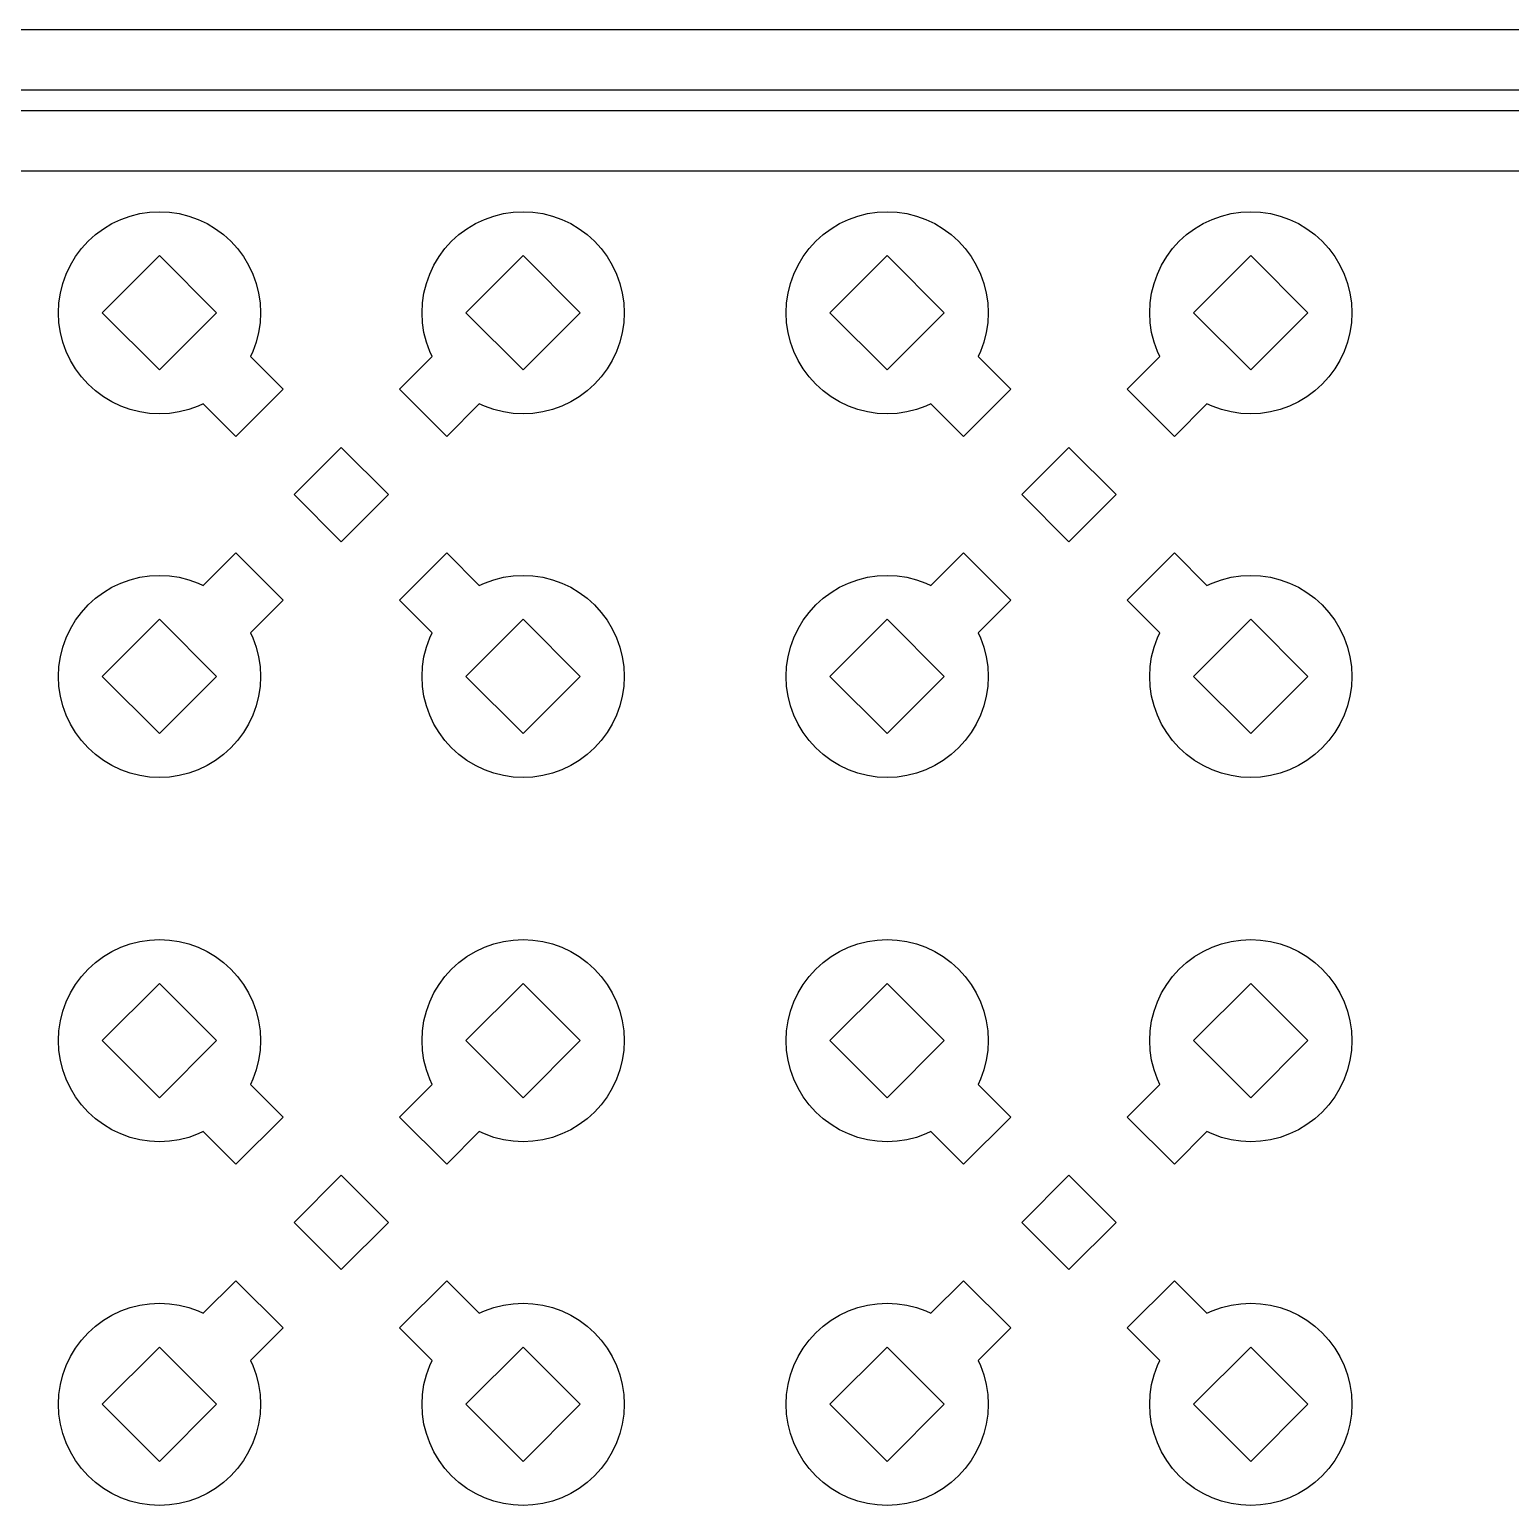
# Model space of a CAD drawing. Extents: x -16 to 132, y -40 to 113.
# Drawn here: x 19.73 to 57.18, y 38.86 to 76.18 of the extents above; entities that cross this region are included whole.
import ezdxf

# ---------------------------------------------------------------- set-up
doc = ezdxf.new("R2010")
doc.units = 0

msp = doc.modelspace()

# ---------------------------------------------------------------- linework, layer by layer
for p, q in [((-2.55649, 76.1837), (112.997, 76.1837)), ((111.463, 74.6498), (-1.0226, 74.6498)), ((-0.51129, 74.1385), (110.952, 74.1385)), ((109.418, 72.6046), (1.0226, 72.6046)), ((22.5126, 71.53), (22.7608, 71.5668)), ((22.7608, 71.5668), (23.0114, 71.5791)), ((23.0114, 71.5791), (23.262, 71.5668)), ((23.262, 71.5668), (23.5101, 71.53)), ((31.7103, 71.53), (31.9584, 71.5668)), ((31.9584, 71.5668), (32.209, 71.5791)), ((32.209, 71.5791), (32.4596, 71.5668)), ((32.4596, 71.5668), (32.7078, 71.53)), ((40.9194, 71.53), (41.1676, 71.5668)), ((41.1676, 71.5668), (41.4182, 71.5791)), ((41.4182, 71.5791), (41.6688, 71.5668)), ((41.6688, 71.5668), (41.9169, 71.53)), ((50.1171, 71.53), (50.3652, 71.5668)), ((50.3652, 71.5668), (50.6158, 71.5791)), ((50.6158, 71.5791), (50.8664, 71.5668)), ((50.8664, 71.5668), (51.1146, 71.53)), ((21.5911, 71.1483), (21.8062, 71.2773)), ((21.8062, 71.2773), (22.033, 71.3845)), ((22.033, 71.3845), (22.2693, 71.469)), ((22.2693, 71.469), (22.5126, 71.53)), ((23.5101, 71.53), (23.7535, 71.469)), ((23.7535, 71.469), (23.9897, 71.3845)), ((23.9897, 71.3845), (24.2165, 71.2773)), ((24.2165, 71.2773), (24.4317, 71.1483)), ((30.7887, 71.1483), (31.0039, 71.2773)), ((31.0039, 71.2773), (31.2307, 71.3845)), ((31.2307, 71.3845), (31.4669, 71.469)), ((31.4669, 71.469), (31.7103, 71.53)), ((32.7078, 71.53), (32.9511, 71.469)), ((32.9511, 71.469), (33.1873, 71.3845)), ((33.1873, 71.3845), (33.4142, 71.2773)), ((33.4142, 71.2773), (33.6293, 71.1483)), ((39.9979, 71.1483), (40.213, 71.2773)), ((40.213, 71.2773), (40.4398, 71.3845)), ((40.4398, 71.3845), (40.6761, 71.469)), ((40.6761, 71.469), (40.9194, 71.53)), ((41.9169, 71.53), (42.1603, 71.469)), ((42.1603, 71.469), (42.3965, 71.3845)), ((42.3965, 71.3845), (42.6233, 71.2773)), ((42.6233, 71.2773), (42.8385, 71.1483)), ((49.1955, 71.1483), (49.4107, 71.2773)), ((49.4107, 71.2773), (49.6375, 71.3845)), ((49.6375, 71.3845), (49.8737, 71.469)), ((49.8737, 71.469), (50.1171, 71.53)), ((51.1146, 71.53), (51.3579, 71.469)), ((51.3579, 71.469), (51.5941, 71.3845)), ((51.5941, 71.3845), (51.821, 71.2773)), ((51.821, 71.2773), (52.0361, 71.1483)), ((21.0352, 70.6445), (21.2036, 70.8303)), ((21.2036, 70.8303), (21.3895, 70.9988)), ((21.3895, 70.9988), (21.5911, 71.1483)), ((24.4317, 71.1483), (24.6332, 70.9988)), ((24.6332, 70.9988), (24.8191, 70.8303)), ((24.8191, 70.8303), (24.9876, 70.6444)), ((30.2328, 70.6444), (30.4013, 70.8303)), ((30.4013, 70.8303), (30.5872, 70.9988)), ((30.5872, 70.9988), (30.7887, 71.1483)), ((33.6293, 71.1483), (33.8308, 70.9988)), ((33.8308, 70.9988), (34.0167, 70.8303)), ((34.0167, 70.8303), (34.1852, 70.6445)), ((39.442, 70.6445), (39.6105, 70.8303)), ((39.6105, 70.8303), (39.7963, 70.9988)), ((39.7963, 70.9988), (39.9979, 71.1483)), ((42.8385, 71.1483), (43.04, 70.9988)), ((43.04, 70.9988), (43.2259, 70.8303)), ((43.2259, 70.8303), (43.3944, 70.6444)), ((48.6396, 70.6444), (48.8081, 70.8303)), ((48.8081, 70.8303), (48.994, 70.9988)), ((48.994, 70.9988), (49.1955, 71.1483)), ((52.0361, 71.1483), (52.2376, 70.9988)), ((52.2376, 70.9988), (52.4235, 70.8303)), ((52.4235, 70.8303), (52.592, 70.6445)), ((20.7567, 70.2278), (20.8857, 70.4429)), ((20.8857, 70.4429), (21.0352, 70.6445)), ((23.0114, 70.4688), (21.5652, 69.0226)), ((24.4575, 69.0226), (23.0114, 70.4688)), ((24.9876, 70.6444), (25.137, 70.4429)), ((25.137, 70.4429), (25.266, 70.2277)), ((29.9544, 70.2277), (30.0834, 70.4429)), ((30.0834, 70.4429), (30.2328, 70.6444)), ((32.209, 70.4688), (30.7628, 69.0226)), ((33.6552, 69.0226), (32.209, 70.4688)), ((34.1852, 70.6445), (34.3347, 70.4429)), ((34.3347, 70.4429), (34.4637, 70.2278)), ((39.1635, 70.2278), (39.2925, 70.4429)), ((39.2925, 70.4429), (39.442, 70.6445)), ((41.4182, 70.4688), (39.972, 69.0226)), ((42.8643, 69.0226), (41.4182, 70.4688)), ((43.3944, 70.6444), (43.5438, 70.4429)), ((43.5438, 70.4429), (43.6728, 70.2277)), ((48.3612, 70.2277), (48.4902, 70.4429)), ((48.4902, 70.4429), (48.6396, 70.6444)), ((50.6158, 70.4688), (49.1696, 69.0226)), ((52.062, 69.0226), (50.6158, 70.4688)), ((52.592, 70.6445), (52.7415, 70.4429)), ((52.7415, 70.4429), (52.8705, 70.2278)), ((20.6495, 70.001), (20.7567, 70.2278)), ((25.266, 70.2277), (25.3733, 70.0009)), ((29.8471, 70.0009), (29.9544, 70.2277)), ((34.4637, 70.2278), (34.5709, 70.001)), ((39.0563, 70.001), (39.1635, 70.2278)), ((43.6728, 70.2277), (43.7801, 70.0009)), ((48.2539, 70.0009), (48.3612, 70.2277)), ((52.8705, 70.2278), (52.9777, 70.001)), ((20.504, 69.5214), (20.565, 69.7647)), ((20.565, 69.7647), (20.6495, 70.001)), ((25.3733, 70.0009), (25.4578, 69.7647)), ((25.4578, 69.7647), (25.5187, 69.5214)), ((29.7017, 69.5214), (29.7626, 69.7647)), ((29.7626, 69.7647), (29.8471, 70.0009)), ((34.5709, 70.001), (34.6554, 69.7647)), ((34.6554, 69.7647), (34.7164, 69.5214)), ((38.9108, 69.5214), (38.9718, 69.7647)), ((38.9718, 69.7647), (39.0563, 70.001)), ((43.7801, 70.0009), (43.8646, 69.7647)), ((43.8646, 69.7647), (43.9255, 69.5214)), ((48.1085, 69.5214), (48.1694, 69.7647)), ((48.1694, 69.7647), (48.2539, 70.0009)), ((52.9777, 70.001), (53.0622, 69.7647)), ((53.0622, 69.7647), (53.1232, 69.5214)), ((20.4672, 69.2732), (20.504, 69.5214)), ((25.5187, 69.5214), (25.5556, 69.2732)), ((29.6648, 69.2732), (29.7017, 69.5214)), ((34.7164, 69.5214), (34.7532, 69.2732)), ((38.874, 69.2732), (38.9108, 69.5214)), ((43.9255, 69.5214), (43.9624, 69.2732)), ((48.0716, 69.2732), (48.1085, 69.5214)), ((53.1232, 69.5214), (53.16, 69.2732)), ((20.4549, 69.0226), (20.4672, 69.2732)), ((20.4672, 68.772), (20.4549, 69.0226)), ((21.5652, 69.0226), (23.0114, 67.5764)), ((23.0114, 67.5764), (24.4575, 69.0226)), ((25.5556, 69.2732), (25.5679, 69.0226)), ((25.5679, 69.0226), (25.5556, 68.772)), ((29.6525, 69.0226), (29.6648, 69.2732)), ((29.6648, 68.772), (29.6525, 69.0226)), ((30.7628, 69.0226), (32.209, 67.5764)), ((32.209, 67.5764), (33.6552, 69.0226)), ((34.7532, 69.2732), (34.7655, 69.0226)), ((34.7655, 69.0226), (34.7532, 68.772)), ((38.8617, 69.0226), (38.874, 69.2732)), ((38.874, 68.772), (38.8617, 69.0226)), ((39.972, 69.0226), (41.4182, 67.5764)), ((41.4182, 67.5764), (42.8643, 69.0226)), ((43.9624, 69.2732), (43.9747, 69.0226)), ((43.9747, 69.0226), (43.9624, 68.772)), ((48.0593, 69.0226), (48.0716, 69.2732)), ((48.0716, 68.772), (48.0593, 69.0226)), ((49.1696, 69.0226), (50.6158, 67.5764)), ((50.6158, 67.5764), (52.062, 69.0226)), ((53.16, 69.2732), (53.1723, 69.0226)), ((53.1723, 69.0226), (53.16, 68.772)), ((20.504, 68.5239), (20.4672, 68.772)), ((25.5556, 68.772), (25.5187, 68.5238)), ((29.7016, 68.5238), (29.6648, 68.772)), ((34.7532, 68.772), (34.7164, 68.5239)), ((38.9108, 68.5239), (38.874, 68.772)), ((43.9624, 68.772), (43.9255, 68.5238)), ((48.1084, 68.5238), (48.0716, 68.772)), ((53.16, 68.772), (53.1232, 68.5239)), ((20.565, 68.2805), (20.504, 68.5239)), ((20.6495, 68.0443), (20.565, 68.2805)), ((25.4578, 68.2805), (25.3733, 68.0443)), ((25.5187, 68.5238), (25.4578, 68.2805)), ((29.7626, 68.2805), (29.7016, 68.5238)), ((29.8471, 68.0443), (29.7626, 68.2805)), ((34.6554, 68.2805), (34.5709, 68.0443)), ((34.7164, 68.5239), (34.6554, 68.2805)), ((38.9718, 68.2805), (38.9108, 68.5239)), ((39.0563, 68.0443), (38.9718, 68.2805)), ((43.8646, 68.2805), (43.7801, 68.0443)), ((43.9255, 68.5238), (43.8646, 68.2805)), ((48.1694, 68.2805), (48.1084, 68.5238)), ((48.2539, 68.0443), (48.1694, 68.2805)), ((53.0622, 68.2805), (52.9777, 68.0443)), ((53.1232, 68.5239), (53.0622, 68.2805)), ((20.7567, 67.8175), (20.6495, 68.0443)), ((20.8857, 67.6023), (20.7567, 67.8175)), ((25.3733, 68.0443), (25.3121, 67.915)), ((25.3121, 67.915), (26.1373, 67.0898)), ((29.0831, 67.0898), (29.9083, 67.915)), ((29.9083, 67.915), (29.8471, 68.0443)), ((34.4637, 67.8175), (34.3347, 67.6023)), ((34.5709, 68.0443), (34.4637, 67.8175)), ((39.1635, 67.8175), (39.0563, 68.0443)), ((39.2925, 67.6023), (39.1635, 67.8175)), ((43.7801, 68.0443), (43.7189, 67.915)), ((43.7189, 67.915), (44.5441, 67.0898)), ((47.4899, 67.0898), (48.3151, 67.915)), ((48.3151, 67.915), (48.2539, 68.0443)), ((52.8705, 67.8175), (52.7415, 67.6023)), ((52.9777, 68.0443), (52.8705, 67.8175)), ((21.0352, 67.4008), (20.8857, 67.6023)), ((34.3347, 67.6023), (34.1852, 67.4008)), ((39.442, 67.4008), (39.2925, 67.6023)), ((52.7415, 67.6023), (52.592, 67.4008)), ((21.2036, 67.2149), (21.0352, 67.4008)), ((21.3896, 67.0464), (21.2036, 67.2149)), ((26.1373, 67.0898), (24.9442, 65.8967)), ((30.2762, 65.8967), (29.0831, 67.0898)), ((34.0167, 67.2149), (33.8308, 67.0464)), ((34.1852, 67.4008), (34.0167, 67.2149)), ((39.6105, 67.2149), (39.442, 67.4008)), ((39.7964, 67.0464), (39.6105, 67.2149)), ((44.5441, 67.0898), (43.351, 65.8967)), ((48.683, 65.8967), (47.4899, 67.0898)), ((52.4235, 67.2149), (52.2376, 67.0464)), ((52.592, 67.4008), (52.4235, 67.2149)), ((21.5911, 66.897), (21.3896, 67.0464)), ((21.8062, 66.768), (21.5911, 66.897)), ((22.0331, 66.6607), (21.8062, 66.768)), ((24.119, 66.7219), (23.9897, 66.6607)), ((24.9442, 65.8967), (24.119, 66.7219)), ((31.1014, 66.7219), (30.2762, 65.8967)), ((31.2307, 66.6607), (31.1014, 66.7219)), ((33.4141, 66.768), (33.1873, 66.6607)), ((33.6293, 66.897), (33.4141, 66.768)), ((33.8308, 67.0464), (33.6293, 66.897)), ((39.9979, 66.897), (39.7964, 67.0464)), ((40.213, 66.768), (39.9979, 66.897)), ((40.4398, 66.6607), (40.213, 66.768)), ((42.5258, 66.7219), (42.3965, 66.6607)), ((43.351, 65.8967), (42.5258, 66.7219)), ((49.5082, 66.7219), (48.683, 65.8967)), ((49.6375, 66.6607), (49.5082, 66.7219)), ((51.8209, 66.768), (51.5941, 66.6607)), ((52.0361, 66.897), (51.8209, 66.768)), ((52.2376, 67.0464), (52.0361, 66.897)), ((22.2693, 66.5762), (22.0331, 66.6607)), ((22.5126, 66.5153), (22.2693, 66.5762)), ((22.7608, 66.4784), (22.5126, 66.5153)), ((23.0114, 66.4661), (22.7608, 66.4784)), ((23.262, 66.4784), (23.0114, 66.4661)), ((23.5101, 66.5152), (23.262, 66.4784)), ((23.7535, 66.5762), (23.5101, 66.5152)), ((23.9897, 66.6607), (23.7535, 66.5762)), ((31.4669, 66.5762), (31.2307, 66.6607)), ((31.7103, 66.5152), (31.4669, 66.5762)), ((31.9584, 66.4784), (31.7103, 66.5152)), ((32.209, 66.4661), (31.9584, 66.4784)), ((32.4596, 66.4784), (32.209, 66.4661)), ((32.7078, 66.5153), (32.4596, 66.4784)), ((32.9511, 66.5762), (32.7078, 66.5153)), ((33.1873, 66.6607), (32.9511, 66.5762)), ((40.6761, 66.5762), (40.4398, 66.6607)), ((40.9194, 66.5153), (40.6761, 66.5762)), ((41.1676, 66.4784), (40.9194, 66.5153)), ((41.4182, 66.4661), (41.1676, 66.4784)), ((41.6688, 66.4784), (41.4182, 66.4661)), ((41.9169, 66.5152), (41.6688, 66.4784)), ((42.1603, 66.5762), (41.9169, 66.5152)), ((42.3965, 66.6607), (42.1603, 66.5762)), ((49.8737, 66.5762), (49.6375, 66.6607)), ((50.1171, 66.5152), (49.8737, 66.5762)), ((50.3652, 66.4784), (50.1171, 66.5152)), ((50.6158, 66.4661), (50.3652, 66.4784)), ((50.8664, 66.4784), (50.6158, 66.4661)), ((51.1146, 66.5153), (50.8664, 66.4784)), ((51.3579, 66.5762), (51.1146, 66.5153)), ((51.5941, 66.6607), (51.3579, 66.5762)), ((26.4171, 64.4238), (27.6102, 65.6169)), ((27.6102, 65.6169), (28.8033, 64.4238)), ((44.8239, 64.4238), (46.017, 65.6169)), ((46.017, 65.6169), (47.2101, 64.4238)), ((27.6102, 63.2307), (26.4171, 64.4238)), ((28.8033, 64.4238), (27.6102, 63.2307)), ((46.017, 63.2307), (44.8239, 64.4238)), ((47.2101, 64.4238), (46.017, 63.2307)), ((24.119, 62.1257), (24.9442, 62.9509)), ((24.9442, 62.9509), (26.1373, 61.7578)), ((29.0831, 61.7578), (30.2762, 62.9509)), ((30.2762, 62.9509), (31.1014, 62.1257)), ((42.5258, 62.1257), (43.351, 62.9509)), ((43.351, 62.9509), (44.5441, 61.7578)), ((47.4899, 61.7578), (48.683, 62.9509)), ((48.683, 62.9509), (49.5082, 62.1257)), ((21.8062, 62.0796), (22.0331, 62.1869)), ((22.0331, 62.1869), (22.2693, 62.2714)), ((22.2693, 62.2714), (22.5126, 62.3323)), ((22.5126, 62.3323), (22.7608, 62.3692)), ((22.7608, 62.3692), (23.0114, 62.3815)), ((23.0114, 62.3815), (23.262, 62.3692)), ((23.262, 62.3692), (23.5101, 62.3323)), ((23.5101, 62.3323), (23.7535, 62.2714)), ((23.7535, 62.2714), (23.9897, 62.1869)), ((23.9897, 62.1869), (24.119, 62.1257)), ((31.1014, 62.1257), (31.2307, 62.1869)), ((31.2307, 62.1869), (31.4669, 62.2714)), ((31.4669, 62.2714), (31.7103, 62.3323)), ((31.7103, 62.3323), (31.9584, 62.3692)), ((31.9584, 62.3692), (32.209, 62.3815)), ((32.209, 62.3815), (32.4596, 62.3692)), ((32.4596, 62.3692), (32.7078, 62.3323)), ((32.7078, 62.3323), (32.9511, 62.2714)), ((32.9511, 62.2714), (33.1873, 62.1869)), ((33.1873, 62.1869), (33.4141, 62.0796)), ((40.213, 62.0796), (40.4398, 62.1869)), ((40.4398, 62.1869), (40.6761, 62.2714)), ((40.6761, 62.2714), (40.9194, 62.3323)), ((40.9194, 62.3323), (41.1676, 62.3692)), ((41.1676, 62.3692), (41.4182, 62.3815)), ((41.4182, 62.3815), (41.6688, 62.3692)), ((41.6688, 62.3692), (41.9169, 62.3323)), ((41.9169, 62.3323), (42.1603, 62.2714)), ((42.1603, 62.2714), (42.3965, 62.1869)), ((42.3965, 62.1869), (42.5258, 62.1257)), ((49.5082, 62.1257), (49.6375, 62.1869)), ((49.6375, 62.1869), (49.8737, 62.2714)), ((49.8737, 62.2714), (50.1171, 62.3323)), ((50.1171, 62.3323), (50.3652, 62.3692)), ((50.3652, 62.3692), (50.6158, 62.3815)), ((50.6158, 62.3815), (50.8664, 62.3692)), ((50.8664, 62.3692), (51.1146, 62.3323)), ((51.1146, 62.3323), (51.3579, 62.2714)), ((51.3579, 62.2714), (51.5941, 62.1869)), ((51.5941, 62.1869), (51.8209, 62.0796)), ((21.3896, 61.8012), (21.5911, 61.9506)), ((21.5911, 61.9506), (21.8062, 62.0796)), ((33.4141, 62.0796), (33.6293, 61.9506)), ((33.6293, 61.9506), (33.8308, 61.8012)), ((39.7964, 61.8012), (39.9979, 61.9506)), ((39.9979, 61.9506), (40.213, 62.0796)), ((51.8209, 62.0796), (52.0361, 61.9506)), ((52.0361, 61.9506), (52.2376, 61.8012)), ((20.8857, 61.2453), (21.0352, 61.4468)), ((21.0352, 61.4468), (21.2036, 61.6327)), ((21.2036, 61.6327), (21.3896, 61.8012)), ((26.1373, 61.7578), (25.3121, 60.9326)), ((29.9083, 60.9326), (29.0831, 61.7578)), ((33.8308, 61.8012), (34.0167, 61.6327)), ((34.0167, 61.6327), (34.1852, 61.4468)), ((34.1852, 61.4468), (34.3347, 61.2453)), ((39.2925, 61.2453), (39.442, 61.4468)), ((39.442, 61.4468), (39.6105, 61.6327)), ((39.6105, 61.6327), (39.7964, 61.8012)), ((44.5441, 61.7578), (43.7189, 60.9326)), ((48.3151, 60.9326), (47.4899, 61.7578)), ((52.2376, 61.8012), (52.4235, 61.6327)), ((52.4235, 61.6327), (52.592, 61.4468)), ((52.592, 61.4468), (52.7415, 61.2453)), ((20.7567, 61.0301), (20.8857, 61.2453)), ((23.0114, 61.2711), (21.5652, 59.825)), ((24.4575, 59.825), (23.0114, 61.2711)), ((32.209, 61.2711), (30.7628, 59.825)), ((33.6552, 59.825), (32.209, 61.2711)), ((34.3347, 61.2453), (34.4637, 61.0301)), ((39.1635, 61.0301), (39.2925, 61.2453)), ((41.4182, 61.2711), (39.972, 59.825)), ((42.8643, 59.825), (41.4182, 61.2711)), ((50.6158, 61.2711), (49.1696, 59.825)), ((52.062, 59.825), (50.6158, 61.2711)), ((52.7415, 61.2453), (52.8705, 61.0301)), ((20.565, 60.5671), (20.6495, 60.8033)), ((20.6495, 60.8033), (20.7567, 61.0301)), ((25.3121, 60.9326), (25.3733, 60.8033)), ((25.3733, 60.8033), (25.4578, 60.5671)), ((29.7626, 60.5671), (29.8471, 60.8033)), ((29.8471, 60.8033), (29.9083, 60.9326)), ((34.4637, 61.0301), (34.5709, 60.8033)), ((34.5709, 60.8033), (34.6554, 60.5671)), ((38.9718, 60.5671), (39.0563, 60.8033)), ((39.0563, 60.8033), (39.1635, 61.0301)), ((43.7189, 60.9326), (43.7801, 60.8033)), ((43.7801, 60.8033), (43.8646, 60.5671)), ((48.1694, 60.5671), (48.2539, 60.8033)), ((48.2539, 60.8033), (48.3151, 60.9326)), ((52.8705, 61.0301), (52.9777, 60.8033)), ((52.9777, 60.8033), (53.0622, 60.5671)), ((20.4672, 60.0756), (20.504, 60.3237)), ((20.504, 60.3237), (20.565, 60.5671)), ((25.4578, 60.5671), (25.5187, 60.3237)), ((25.5187, 60.3237), (25.5556, 60.0756)), ((29.6648, 60.0756), (29.7016, 60.3237)), ((29.7016, 60.3237), (29.7626, 60.5671)), ((34.6554, 60.5671), (34.7164, 60.3237)), ((34.7164, 60.3237), (34.7532, 60.0756)), ((38.874, 60.0756), (38.9108, 60.3237)), ((38.9108, 60.3237), (38.9718, 60.5671)), ((43.8646, 60.5671), (43.9255, 60.3237)), ((43.9255, 60.3237), (43.9624, 60.0756)), ((48.0716, 60.0756), (48.1084, 60.3237)), ((48.1084, 60.3237), (48.1694, 60.5671)), ((53.0622, 60.5671), (53.1232, 60.3237)), ((53.1232, 60.3237), (53.16, 60.0756)), ((20.4549, 59.825), (20.4672, 60.0756)), ((25.5556, 60.0756), (25.5679, 59.825)), ((29.6525, 59.825), (29.6648, 60.0756)), ((34.7532, 60.0756), (34.7655, 59.825)), ((38.8617, 59.825), (38.874, 60.0756)), ((43.9624, 60.0756), (43.9747, 59.825)), ((48.0593, 59.825), (48.0716, 60.0756)), ((53.16, 60.0756), (53.1723, 59.825)), ((20.4672, 59.5744), (20.4549, 59.825)), ((20.504, 59.3262), (20.4672, 59.5744)), ((21.5652, 59.825), (23.0114, 58.3788)), ((23.0114, 58.3788), (24.4575, 59.825)), ((25.5556, 59.5744), (25.5187, 59.3262)), ((25.5679, 59.825), (25.5556, 59.5744)), ((29.6648, 59.5744), (29.6525, 59.825)), ((29.7017, 59.3262), (29.6648, 59.5744)), ((30.7628, 59.825), (32.209, 58.3788)), ((32.209, 58.3788), (33.6552, 59.825)), ((34.7532, 59.5744), (34.7164, 59.3262)), ((34.7655, 59.825), (34.7532, 59.5744)), ((38.874, 59.5744), (38.8617, 59.825)), ((38.9108, 59.3262), (38.874, 59.5744)), ((39.972, 59.825), (41.4182, 58.3788)), ((41.4182, 58.3788), (42.8643, 59.825)), ((43.9624, 59.5744), (43.9255, 59.3262)), ((43.9747, 59.825), (43.9624, 59.5744)), ((48.0716, 59.5744), (48.0593, 59.825)), ((48.1085, 59.3262), (48.0716, 59.5744)), ((49.1696, 59.825), (50.6158, 58.3788)), ((50.6158, 58.3788), (52.062, 59.825)), ((53.16, 59.5744), (53.1232, 59.3262)), ((53.1723, 59.825), (53.16, 59.5744)), ((20.565, 59.0829), (20.504, 59.3262)), ((25.5187, 59.3262), (25.4578, 59.0829)), ((29.7626, 59.0829), (29.7017, 59.3262)), ((34.7164, 59.3262), (34.6554, 59.0829)), ((38.9718, 59.0829), (38.9108, 59.3262)), ((43.9255, 59.3262), (43.8646, 59.0829)), ((48.1694, 59.0829), (48.1085, 59.3262)), ((53.1232, 59.3262), (53.0622, 59.0829)), ((20.6495, 58.8466), (20.565, 59.0829)), ((20.7567, 58.6198), (20.6495, 58.8466)), ((25.3733, 58.8466), (25.266, 58.6198)), ((25.4578, 59.0829), (25.3733, 58.8466)), ((29.8471, 58.8466), (29.7626, 59.0829)), ((29.9544, 58.6198), (29.8471, 58.8466)), ((34.5709, 58.8466), (34.4637, 58.6198)), ((34.6554, 59.0829), (34.5709, 58.8466)), ((39.0563, 58.8466), (38.9718, 59.0829)), ((39.1635, 58.6198), (39.0563, 58.8466)), ((43.7801, 58.8466), (43.6728, 58.6198)), ((43.8646, 59.0829), (43.7801, 58.8466)), ((48.2539, 58.8466), (48.1694, 59.0829)), ((48.3612, 58.6198), (48.2539, 58.8466)), ((52.9777, 58.8466), (52.8705, 58.6198)), ((53.0622, 59.0829), (52.9777, 58.8466)), ((20.8857, 58.4047), (20.7567, 58.6198)), ((25.266, 58.6198), (25.137, 58.4047)), ((30.0834, 58.4047), (29.9544, 58.6198)), ((34.4637, 58.6198), (34.3347, 58.4047)), ((39.2925, 58.4047), (39.1635, 58.6198)), ((43.6728, 58.6198), (43.5438, 58.4047)), ((48.4902, 58.4047), (48.3612, 58.6198)), ((52.8705, 58.6198), (52.7415, 58.4047)), ((21.0352, 58.2031), (20.8857, 58.4047)), ((21.2036, 58.0173), (21.0352, 58.2031)), ((24.9876, 58.2032), (24.8191, 58.0173)), ((25.137, 58.4047), (24.9876, 58.2032)), ((30.2328, 58.2032), (30.0834, 58.4047)), ((30.4013, 58.0173), (30.2328, 58.2032)), ((34.1852, 58.2031), (34.0167, 58.0173)), ((34.3347, 58.4047), (34.1852, 58.2031)), ((39.442, 58.2031), (39.2925, 58.4047)), ((39.6105, 58.0173), (39.442, 58.2031)), ((43.3944, 58.2032), (43.2259, 58.0173)), ((43.5438, 58.4047), (43.3944, 58.2032)), ((48.6396, 58.2032), (48.4902, 58.4047)), ((48.8081, 58.0173), (48.6396, 58.2032)), ((52.592, 58.2031), (52.4235, 58.0173)), ((52.7415, 58.4047), (52.592, 58.2031)), ((21.3895, 57.8488), (21.2036, 58.0173)), ((21.5911, 57.6993), (21.3895, 57.8488)), ((21.8062, 57.5703), (21.5911, 57.6993)), ((24.4317, 57.6993), (24.2165, 57.5703)), ((24.6332, 57.8488), (24.4317, 57.6993)), ((24.8191, 58.0173), (24.6332, 57.8488)), ((30.5872, 57.8488), (30.4013, 58.0173)), ((30.7887, 57.6993), (30.5872, 57.8488)), ((31.0039, 57.5703), (30.7887, 57.6993)), ((33.6293, 57.6993), (33.4142, 57.5703)), ((33.8308, 57.8488), (33.6293, 57.6993)), ((34.0167, 58.0173), (33.8308, 57.8488)), ((39.7963, 57.8488), (39.6105, 58.0173)), ((39.9979, 57.6993), (39.7963, 57.8488)), ((40.213, 57.5703), (39.9979, 57.6993)), ((42.8385, 57.6993), (42.6233, 57.5703)), ((43.04, 57.8488), (42.8385, 57.6993)), ((43.2259, 58.0173), (43.04, 57.8488)), ((48.994, 57.8488), (48.8081, 58.0173)), ((49.1955, 57.6993), (48.994, 57.8488)), ((49.4107, 57.5703), (49.1955, 57.6993)), ((52.0361, 57.6993), (51.821, 57.5703)), ((52.2376, 57.8488), (52.0361, 57.6993)), ((52.4235, 58.0173), (52.2376, 57.8488)), ((22.033, 57.4631), (21.8062, 57.5703)), ((22.2693, 57.3786), (22.033, 57.4631)), ((22.5126, 57.3176), (22.2693, 57.3786)), ((22.7608, 57.2808), (22.5126, 57.3176)), ((23.5101, 57.3176), (23.262, 57.2808)), ((23.7535, 57.3786), (23.5101, 57.3176)), ((23.9897, 57.4631), (23.7535, 57.3786)), ((24.2165, 57.5703), (23.9897, 57.4631)), ((31.2307, 57.4631), (31.0039, 57.5703)), ((31.4669, 57.3786), (31.2307, 57.4631)), ((31.7103, 57.3176), (31.4669, 57.3786)), ((31.9584, 57.2808), (31.7103, 57.3176)), ((32.7078, 57.3176), (32.4596, 57.2808)), ((32.9511, 57.3786), (32.7078, 57.3176)), ((33.1873, 57.4631), (32.9511, 57.3786)), ((33.4142, 57.5703), (33.1873, 57.4631)), ((40.4398, 57.4631), (40.213, 57.5703)), ((40.6761, 57.3786), (40.4398, 57.4631)), ((40.9194, 57.3176), (40.6761, 57.3786)), ((41.1676, 57.2808), (40.9194, 57.3176)), ((41.9169, 57.3176), (41.6688, 57.2808)), ((42.1603, 57.3786), (41.9169, 57.3176)), ((42.3965, 57.4631), (42.1603, 57.3786)), ((42.6233, 57.5703), (42.3965, 57.4631)), ((49.6375, 57.4631), (49.4107, 57.5703)), ((49.8737, 57.3786), (49.6375, 57.4631)), ((50.1171, 57.3176), (49.8737, 57.3786)), ((50.3652, 57.2808), (50.1171, 57.3176)), ((51.1146, 57.3176), (50.8664, 57.2808)), ((51.3579, 57.3786), (51.1146, 57.3176)), ((51.5941, 57.4631), (51.3579, 57.3786)), ((51.821, 57.5703), (51.5941, 57.4631)), ((23.0114, 57.2685), (22.7608, 57.2808)), ((23.262, 57.2808), (23.0114, 57.2685)), ((32.209, 57.2685), (31.9584, 57.2808)), ((32.4596, 57.2808), (32.209, 57.2685)), ((41.4182, 57.2685), (41.1676, 57.2808)), ((41.6688, 57.2808), (41.4182, 57.2685)), ((50.6158, 57.2685), (50.3652, 57.2808)), ((50.8664, 57.2808), (50.6158, 57.2685)), ((21.5911, 52.7415), (21.8062, 52.8705)), ((21.8062, 52.8705), (22.033, 52.9777)), ((22.033, 52.9777), (22.2693, 53.0622)), ((22.2693, 53.0622), (22.5126, 53.1232)), ((22.5126, 53.1232), (22.7608, 53.16)), ((22.7608, 53.16), (23.0114, 53.1723)), ((23.0114, 53.1723), (23.262, 53.16)), ((23.262, 53.16), (23.5101, 53.1232)), ((23.5101, 53.1232), (23.7535, 53.0622)), ((23.7535, 53.0622), (23.9897, 52.9777)), ((23.9897, 52.9777), (24.2165, 52.8705)), ((24.2165, 52.8705), (24.4317, 52.7415)), ((30.7887, 52.7415), (31.0039, 52.8705)), ((31.0039, 52.8705), (31.2307, 52.9777)), ((31.2307, 52.9777), (31.4669, 53.0622)), ((31.4669, 53.0622), (31.7103, 53.1232)), ((31.7103, 53.1232), (31.9584, 53.16)), ((31.9584, 53.16), (32.209, 53.1723)), ((32.209, 53.1723), (32.4596, 53.16)), ((32.4596, 53.16), (32.7078, 53.1232)), ((32.7078, 53.1232), (32.9511, 53.0622)), ((32.9511, 53.0622), (33.1873, 52.9777)), ((33.1873, 52.9777), (33.4142, 52.8705)), ((33.4142, 52.8705), (33.6293, 52.7415)), ((39.9979, 52.7415), (40.213, 52.8705)), ((40.213, 52.8705), (40.4398, 52.9777)), ((40.4398, 52.9777), (40.6761, 53.0622)), ((40.6761, 53.0622), (40.9194, 53.1232)), ((40.9194, 53.1232), (41.1676, 53.16)), ((41.1676, 53.16), (41.4182, 53.1723)), ((41.4182, 53.1723), (41.6688, 53.16)), ((41.6688, 53.16), (41.9169, 53.1232)), ((41.9169, 53.1232), (42.1603, 53.0622)), ((42.1603, 53.0622), (42.3965, 52.9777)), ((42.3965, 52.9777), (42.6233, 52.8705)), ((42.6233, 52.8705), (42.8385, 52.7415)), ((49.1955, 52.7415), (49.4107, 52.8705)), ((49.4107, 52.8705), (49.6375, 52.9777)), ((49.6375, 52.9777), (49.8737, 53.0622)), ((49.8737, 53.0622), (50.1171, 53.1232)), ((50.1171, 53.1232), (50.3652, 53.16)), ((50.3652, 53.16), (50.6158, 53.1723)), ((50.6158, 53.1723), (50.8664, 53.16)), ((50.8664, 53.16), (51.1146, 53.1232)), ((51.1146, 53.1232), (51.3579, 53.0622)), ((51.3579, 53.0622), (51.5941, 52.9777)), ((51.5941, 52.9777), (51.821, 52.8705)), ((51.821, 52.8705), (52.0361, 52.7415)), ((21.2036, 52.4235), (21.3895, 52.592)), ((21.3895, 52.592), (21.5911, 52.7415)), ((24.4317, 52.7415), (24.6332, 52.592)), ((24.6332, 52.592), (24.8191, 52.4235)), ((30.4013, 52.4235), (30.5872, 52.592)), ((30.5872, 52.592), (30.7887, 52.7415)), ((33.6293, 52.7415), (33.8308, 52.592)), ((33.8308, 52.592), (34.0167, 52.4235)), ((39.6105, 52.4235), (39.7963, 52.592)), ((39.7963, 52.592), (39.9979, 52.7415)), ((42.8385, 52.7415), (43.04, 52.592)), ((43.04, 52.592), (43.2259, 52.4235)), ((48.8081, 52.4235), (48.994, 52.592)), ((48.994, 52.592), (49.1955, 52.7415)), ((52.0361, 52.7415), (52.2376, 52.592)), ((52.2376, 52.592), (52.4235, 52.4235)), ((20.8857, 52.0361), (21.0352, 52.2376)), ((21.0352, 52.2376), (21.2036, 52.4235)), ((24.8191, 52.4235), (24.9876, 52.2376)), ((24.9876, 52.2376), (25.137, 52.0361)), ((30.0834, 52.0361), (30.2328, 52.2376)), ((30.2328, 52.2376), (30.4013, 52.4235)), ((34.0167, 52.4235), (34.1852, 52.2376)), ((34.1852, 52.2376), (34.3347, 52.0361)), ((39.2925, 52.0361), (39.442, 52.2376)), ((39.442, 52.2376), (39.6105, 52.4235)), ((43.2259, 52.4235), (43.3944, 52.2376)), ((43.3944, 52.2376), (43.5438, 52.0361)), ((48.4902, 52.0361), (48.6396, 52.2376)), ((48.6396, 52.2376), (48.8081, 52.4235)), ((52.4235, 52.4235), (52.592, 52.2376)), ((52.592, 52.2376), (52.7415, 52.0361)), ((20.6495, 51.5941), (20.7567, 51.821)), ((20.7567, 51.821), (20.8857, 52.0361)), ((23.0114, 52.062), (21.5652, 50.6158)), ((24.4575, 50.6158), (23.0114, 52.062)), ((25.137, 52.0361), (25.266, 51.8209)), ((25.266, 51.8209), (25.3733, 51.5941)), ((29.8471, 51.5941), (29.9544, 51.8209)), ((29.9544, 51.8209), (30.0834, 52.0361)), ((32.209, 52.062), (30.7628, 50.6158)), ((33.6552, 50.6158), (32.209, 52.062)), ((34.3347, 52.0361), (34.4637, 51.821)), ((34.4637, 51.821), (34.5709, 51.5941)), ((39.0563, 51.5941), (39.1635, 51.821)), ((39.1635, 51.821), (39.2925, 52.0361)), ((41.4182, 52.062), (39.972, 50.6158)), ((42.8643, 50.6158), (41.4182, 52.062)), ((43.5438, 52.0361), (43.6728, 51.8209)), ((43.6728, 51.8209), (43.7801, 51.5941)), ((48.2539, 51.5941), (48.3612, 51.8209)), ((48.3612, 51.8209), (48.4902, 52.0361)), ((50.6158, 52.062), (49.1696, 50.6158)), ((52.062, 50.6158), (50.6158, 52.062)), ((52.7415, 52.0361), (52.8705, 51.821)), ((52.8705, 51.821), (52.9777, 51.5941)), ((20.504, 51.1146), (20.565, 51.3579)), ((20.565, 51.3579), (20.6495, 51.5941)), ((25.3733, 51.5941), (25.4578, 51.3579)), ((25.4578, 51.3579), (25.5187, 51.1146)), ((29.7017, 51.1146), (29.7626, 51.3579)), ((29.7626, 51.3579), (29.8471, 51.5941)), ((34.5709, 51.5941), (34.6554, 51.3579)), ((34.6554, 51.3579), (34.7164, 51.1146)), ((38.9108, 51.1146), (38.9718, 51.3579)), ((38.9718, 51.3579), (39.0563, 51.5941)), ((43.7801, 51.5941), (43.8646, 51.3579)), ((43.8646, 51.3579), (43.9255, 51.1146)), ((48.1085, 51.1146), (48.1694, 51.3579)), ((48.1694, 51.3579), (48.2539, 51.5941)), ((52.9777, 51.5941), (53.0622, 51.3579)), ((53.0622, 51.3579), (53.1232, 51.1146)), ((20.4672, 50.8664), (20.504, 51.1146)), ((25.5187, 51.1146), (25.5556, 50.8664)), ((29.6648, 50.8664), (29.7017, 51.1146)), ((34.7164, 51.1146), (34.7532, 50.8664)), ((38.874, 50.8664), (38.9108, 51.1146)), ((43.9255, 51.1146), (43.9624, 50.8664)), ((48.0716, 50.8664), (48.1085, 51.1146)), ((53.1232, 51.1146), (53.16, 50.8664)), ((20.4549, 50.6158), (20.4672, 50.8664)), ((20.4672, 50.3652), (20.4549, 50.6158)), ((21.5652, 50.6158), (23.0114, 49.1696)), ((23.0114, 49.1696), (24.4575, 50.6158)), ((25.5556, 50.8664), (25.5679, 50.6158)), ((25.5679, 50.6158), (25.5556, 50.3652)), ((29.6525, 50.6158), (29.6648, 50.8664)), ((29.6648, 50.3652), (29.6525, 50.6158)), ((30.7628, 50.6158), (32.209, 49.1696)), ((32.209, 49.1696), (33.6552, 50.6158)), ((34.7532, 50.8664), (34.7655, 50.6158)), ((34.7655, 50.6158), (34.7532, 50.3652)), ((38.8617, 50.6158), (38.874, 50.8664)), ((38.874, 50.3652), (38.8617, 50.6158)), ((39.972, 50.6158), (41.4182, 49.1696)), ((41.4182, 49.1696), (42.8643, 50.6158)), ((43.9624, 50.8664), (43.9747, 50.6158)), ((43.9747, 50.6158), (43.9624, 50.3652)), ((48.0593, 50.6158), (48.0716, 50.8664)), ((48.0716, 50.3652), (48.0593, 50.6158)), ((49.1696, 50.6158), (50.6158, 49.1696)), ((50.6158, 49.1696), (52.062, 50.6158)), ((53.16, 50.8664), (53.1723, 50.6158)), ((53.1723, 50.6158), (53.16, 50.3652)), ((20.504, 50.1171), (20.4672, 50.3652)), ((25.5556, 50.3652), (25.5187, 50.1171)), ((29.7016, 50.1171), (29.6648, 50.3652)), ((34.7532, 50.3652), (34.7164, 50.1171)), ((38.9108, 50.1171), (38.874, 50.3652)), ((43.9624, 50.3652), (43.9255, 50.1171)), ((48.1084, 50.1171), (48.0716, 50.3652)), ((53.16, 50.3652), (53.1232, 50.1171)), ((20.565, 49.8737), (20.504, 50.1171)), ((20.6495, 49.6375), (20.565, 49.8737)), ((25.4578, 49.8737), (25.3733, 49.6375)), ((25.5187, 50.1171), (25.4578, 49.8737)), ((29.7626, 49.8737), (29.7016, 50.1171)), ((29.8471, 49.6375), (29.7626, 49.8737)), ((34.6554, 49.8737), (34.5709, 49.6375)), ((34.7164, 50.1171), (34.6554, 49.8737)), ((38.9718, 49.8737), (38.9108, 50.1171)), ((39.0563, 49.6375), (38.9718, 49.8737)), ((43.8646, 49.8737), (43.7801, 49.6375)), ((43.9255, 50.1171), (43.8646, 49.8737)), ((48.1694, 49.8737), (48.1084, 50.1171)), ((48.2539, 49.6375), (48.1694, 49.8737)), ((53.0622, 49.8737), (52.9777, 49.6375)), ((53.1232, 50.1171), (53.0622, 49.8737)), ((20.7567, 49.4107), (20.6495, 49.6375)), ((25.3733, 49.6375), (25.3121, 49.5082)), ((25.3121, 49.5082), (26.1373, 48.683)), ((29.0831, 48.683), (29.9083, 49.5082)), ((29.9083, 49.5082), (29.8471, 49.6375)), ((34.5709, 49.6375), (34.4637, 49.4107)), ((39.1635, 49.4107), (39.0563, 49.6375)), ((43.7801, 49.6375), (43.7189, 49.5082)), ((43.7189, 49.5082), (44.5441, 48.683)), ((47.4899, 48.683), (48.3151, 49.5082)), ((48.3151, 49.5082), (48.2539, 49.6375)), ((52.9777, 49.6375), (52.8705, 49.4107)), ((20.8857, 49.1955), (20.7567, 49.4107)), ((21.0352, 48.994), (20.8857, 49.1955)), ((34.3347, 49.1955), (34.1852, 48.994)), ((34.4637, 49.4107), (34.3347, 49.1955)), ((39.2925, 49.1955), (39.1635, 49.4107)), ((39.442, 48.994), (39.2925, 49.1955)), ((52.7415, 49.1955), (52.592, 48.994)), ((52.8705, 49.4107), (52.7415, 49.1955)), ((21.2036, 48.8081), (21.0352, 48.994)), ((21.3896, 48.6396), (21.2036, 48.8081)), ((34.0167, 48.8081), (33.8308, 48.6396)), ((34.1852, 48.994), (34.0167, 48.8081)), ((39.6105, 48.8081), (39.442, 48.994)), ((39.7964, 48.6396), (39.6105, 48.8081)), ((52.4235, 48.8081), (52.2376, 48.6396)), ((52.592, 48.994), (52.4235, 48.8081)), ((21.5911, 48.4902), (21.3896, 48.6396)), ((21.8062, 48.3612), (21.5911, 48.4902)), ((22.0331, 48.2539), (21.8062, 48.3612)), ((26.1373, 48.683), (24.9442, 47.4899)), ((30.2762, 47.4899), (29.0831, 48.683)), ((33.4141, 48.3612), (33.1873, 48.2539)), ((33.6293, 48.4902), (33.4141, 48.3612)), ((33.8308, 48.6396), (33.6293, 48.4902)), ((39.9979, 48.4902), (39.7964, 48.6396)), ((40.213, 48.3612), (39.9979, 48.4902)), ((40.4398, 48.2539), (40.213, 48.3612)), ((44.5441, 48.683), (43.351, 47.4899)), ((48.683, 47.4899), (47.4899, 48.683)), ((51.8209, 48.3612), (51.5941, 48.2539)), ((52.0361, 48.4902), (51.8209, 48.3612)), ((52.2376, 48.6396), (52.0361, 48.4902)), ((22.2693, 48.1694), (22.0331, 48.2539)), ((22.5126, 48.1085), (22.2693, 48.1694)), ((22.7608, 48.0716), (22.5126, 48.1085)), ((23.0114, 48.0593), (22.7608, 48.0716)), ((23.262, 48.0716), (23.0114, 48.0593)), ((23.5101, 48.1084), (23.262, 48.0716)), ((23.7535, 48.1694), (23.5101, 48.1084)), ((23.9897, 48.2539), (23.7535, 48.1694)), ((24.119, 48.3151), (23.9897, 48.2539)), ((24.9442, 47.4899), (24.119, 48.3151)), ((31.1014, 48.3151), (30.2762, 47.4899)), ((31.2307, 48.2539), (31.1014, 48.3151)), ((31.4669, 48.1694), (31.2307, 48.2539)), ((31.7103, 48.1084), (31.4669, 48.1694)), ((31.9584, 48.0716), (31.7103, 48.1084)), ((32.209, 48.0593), (31.9584, 48.0716)), ((32.4596, 48.0716), (32.209, 48.0593)), ((32.7078, 48.1085), (32.4596, 48.0716)), ((32.9511, 48.1694), (32.7078, 48.1085)), ((33.1873, 48.2539), (32.9511, 48.1694)), ((40.6761, 48.1694), (40.4398, 48.2539)), ((40.9194, 48.1085), (40.6761, 48.1694)), ((41.1676, 48.0716), (40.9194, 48.1085)), ((41.4182, 48.0593), (41.1676, 48.0716)), ((41.6688, 48.0716), (41.4182, 48.0593)), ((41.9169, 48.1084), (41.6688, 48.0716)), ((42.1603, 48.1694), (41.9169, 48.1084)), ((42.3965, 48.2539), (42.1603, 48.1694)), ((42.5258, 48.3151), (42.3965, 48.2539)), ((43.351, 47.4899), (42.5258, 48.3151)), ((49.5082, 48.3151), (48.683, 47.4899)), ((49.6375, 48.2539), (49.5082, 48.3151)), ((49.8737, 48.1694), (49.6375, 48.2539)), ((50.1171, 48.1084), (49.8737, 48.1694)), ((50.3652, 48.0716), (50.1171, 48.1084)), ((50.6158, 48.0593), (50.3652, 48.0716)), ((50.8664, 48.0716), (50.6158, 48.0593)), ((51.1146, 48.1085), (50.8664, 48.0716)), ((51.3579, 48.1694), (51.1146, 48.1085)), ((51.5941, 48.2539), (51.3579, 48.1694)), ((26.4171, 46.017), (27.6102, 47.2101)), ((27.6102, 47.2101), (28.8033, 46.017)), ((44.8239, 46.017), (46.017, 47.2101)), ((46.017, 47.2101), (47.2101, 46.017)), ((27.6102, 44.8239), (26.4171, 46.017)), ((28.8033, 46.017), (27.6102, 44.8239)), ((46.017, 44.8239), (44.8239, 46.017)), ((47.2101, 46.017), (46.017, 44.8239)), ((24.119, 43.7189), (24.9442, 44.5441)), ((24.9442, 44.5441), (26.1373, 43.351)), ((29.0831, 43.351), (30.2762, 44.5441)), ((30.2762, 44.5441), (31.1014, 43.7189)), ((42.5258, 43.7189), (43.351, 44.5441)), ((43.351, 44.5441), (44.5441, 43.351)), ((47.4899, 43.351), (48.683, 44.5441)), ((48.683, 44.5441), (49.5082, 43.7189)), ((22.0331, 43.7801), (22.2693, 43.8646)), ((22.2693, 43.8646), (22.5126, 43.9255)), ((22.5126, 43.9255), (22.7608, 43.9624)), ((22.7608, 43.9624), (23.0114, 43.9747)), ((23.0114, 43.9747), (23.262, 43.9624)), ((23.262, 43.9624), (23.5101, 43.9255)), ((23.5101, 43.9255), (23.7535, 43.8646)), ((23.7535, 43.8646), (23.9897, 43.7801)), ((31.2307, 43.7801), (31.4669, 43.8646)), ((31.4669, 43.8646), (31.7103, 43.9255)), ((31.7103, 43.9255), (31.9584, 43.9624)), ((31.9584, 43.9624), (32.209, 43.9747)), ((32.209, 43.9747), (32.4596, 43.9624)), ((32.4596, 43.9624), (32.7078, 43.9255)), ((32.7078, 43.9255), (32.9511, 43.8646)), ((32.9511, 43.8646), (33.1873, 43.7801)), ((40.4398, 43.7801), (40.6761, 43.8646)), ((40.6761, 43.8646), (40.9194, 43.9255)), ((40.9194, 43.9255), (41.1676, 43.9624)), ((41.1676, 43.9624), (41.4182, 43.9747)), ((41.4182, 43.9747), (41.6688, 43.9624)), ((41.6688, 43.9624), (41.9169, 43.9255)), ((41.9169, 43.9255), (42.1603, 43.8646)), ((42.1603, 43.8646), (42.3965, 43.7801)), ((49.6375, 43.7801), (49.8737, 43.8646)), ((49.8737, 43.8646), (50.1171, 43.9255)), ((50.1171, 43.9255), (50.3652, 43.9624)), ((50.3652, 43.9624), (50.6158, 43.9747)), ((50.6158, 43.9747), (50.8664, 43.9624)), ((50.8664, 43.9624), (51.1146, 43.9255)), ((51.1146, 43.9255), (51.3579, 43.8646)), ((51.3579, 43.8646), (51.5941, 43.7801)), ((21.3896, 43.3944), (21.5911, 43.5438)), ((21.5911, 43.5438), (21.8062, 43.6728)), ((21.8062, 43.6728), (22.0331, 43.7801)), ((23.9897, 43.7801), (24.119, 43.7189)), ((31.1014, 43.7189), (31.2307, 43.7801)), ((33.1873, 43.7801), (33.4141, 43.6728)), ((33.4141, 43.6728), (33.6293, 43.5438)), ((33.6293, 43.5438), (33.8308, 43.3944)), ((39.7964, 43.3944), (39.9979, 43.5438)), ((39.9979, 43.5438), (40.213, 43.6728)), ((40.213, 43.6728), (40.4398, 43.7801)), ((42.3965, 43.7801), (42.5258, 43.7189)), ((49.5082, 43.7189), (49.6375, 43.7801)), ((51.5941, 43.7801), (51.8209, 43.6728)), ((51.8209, 43.6728), (52.0361, 43.5438)), ((52.0361, 43.5438), (52.2376, 43.3944)), ((21.0352, 43.04), (21.2036, 43.2259)), ((21.2036, 43.2259), (21.3896, 43.3944)), ((26.1373, 43.351), (25.3121, 42.5258)), ((29.9083, 42.5258), (29.0831, 43.351)), ((33.8308, 43.3944), (34.0167, 43.2259)), ((34.0167, 43.2259), (34.1852, 43.04)), ((39.442, 43.04), (39.6105, 43.2259)), ((39.6105, 43.2259), (39.7964, 43.3944)), ((44.5441, 43.351), (43.7189, 42.5258)), ((48.3151, 42.5258), (47.4899, 43.351)), ((52.2376, 43.3944), (52.4235, 43.2259)), ((52.4235, 43.2259), (52.592, 43.04)), ((20.7567, 42.6233), (20.8857, 42.8385)), ((20.8857, 42.8385), (21.0352, 43.04)), ((23.0114, 42.8643), (21.5652, 41.4182)), ((24.4575, 41.4182), (23.0114, 42.8643)), ((32.209, 42.8643), (30.7628, 41.4182)), ((33.6552, 41.4182), (32.209, 42.8643)), ((34.1852, 43.04), (34.3347, 42.8385)), ((34.3347, 42.8385), (34.4637, 42.6233)), ((39.1635, 42.6233), (39.2925, 42.8385)), ((39.2925, 42.8385), (39.442, 43.04)), ((41.4182, 42.8643), (39.972, 41.4182)), ((42.8643, 41.4182), (41.4182, 42.8643)), ((50.6158, 42.8643), (49.1696, 41.4182)), ((52.062, 41.4182), (50.6158, 42.8643)), ((52.592, 43.04), (52.7415, 42.8385)), ((52.7415, 42.8385), (52.8705, 42.6233)), ((20.565, 42.1603), (20.6495, 42.3965)), ((20.6495, 42.3965), (20.7567, 42.6233)), ((25.3121, 42.5258), (25.3733, 42.3965)), ((25.3733, 42.3965), (25.4578, 42.1603)), ((29.7626, 42.1603), (29.8471, 42.3965)), ((29.8471, 42.3965), (29.9083, 42.5258)), ((34.4637, 42.6233), (34.5709, 42.3965)), ((34.5709, 42.3965), (34.6554, 42.1603)), ((38.9718, 42.1603), (39.0563, 42.3965)), ((39.0563, 42.3965), (39.1635, 42.6233)), ((43.7189, 42.5258), (43.7801, 42.3965)), ((43.7801, 42.3965), (43.8646, 42.1603)), ((48.1694, 42.1603), (48.2539, 42.3965)), ((48.2539, 42.3965), (48.3151, 42.5258)), ((52.8705, 42.6233), (52.9777, 42.3965)), ((52.9777, 42.3965), (53.0622, 42.1603)), ((20.504, 41.9169), (20.565, 42.1603)), ((25.4578, 42.1603), (25.5187, 41.9169)), ((29.7016, 41.9169), (29.7626, 42.1603)), ((34.6554, 42.1603), (34.7164, 41.9169)), ((38.9108, 41.9169), (38.9718, 42.1603)), ((43.8646, 42.1603), (43.9255, 41.9169)), ((48.1084, 41.9169), (48.1694, 42.1603)), ((53.0622, 42.1603), (53.1232, 41.9169)), ((20.4549, 41.4182), (20.4672, 41.6688)), ((20.4672, 41.6688), (20.504, 41.9169)), ((25.5187, 41.9169), (25.5556, 41.6688)), ((25.5556, 41.6688), (25.5679, 41.4182)), ((29.6525, 41.4182), (29.6648, 41.6688)), ((29.6648, 41.6688), (29.7016, 41.9169)), ((34.7164, 41.9169), (34.7532, 41.6688)), ((34.7532, 41.6688), (34.7655, 41.4182)), ((38.8617, 41.4182), (38.874, 41.6688)), ((38.874, 41.6688), (38.9108, 41.9169)), ((43.9255, 41.9169), (43.9624, 41.6688)), ((43.9624, 41.6688), (43.9747, 41.4182)), ((48.0593, 41.4182), (48.0716, 41.6688)), ((48.0716, 41.6688), (48.1084, 41.9169)), ((53.1232, 41.9169), (53.16, 41.6688)), ((53.16, 41.6688), (53.1723, 41.4182)), ((20.4672, 41.1676), (20.4549, 41.4182)), ((21.5652, 41.4182), (23.0114, 39.972)), ((23.0114, 39.972), (24.4575, 41.4182)), ((25.5679, 41.4182), (25.5556, 41.1676)), ((29.6648, 41.1676), (29.6525, 41.4182)), ((30.7628, 41.4182), (32.209, 39.972)), ((32.209, 39.972), (33.6552, 41.4182)), ((34.7655, 41.4182), (34.7532, 41.1676)), ((38.874, 41.1676), (38.8617, 41.4182)), ((39.972, 41.4182), (41.4182, 39.972)), ((41.4182, 39.972), (42.8643, 41.4182)), ((43.9747, 41.4182), (43.9624, 41.1676)), ((48.0716, 41.1676), (48.0593, 41.4182)), ((49.1696, 41.4182), (50.6158, 39.972)), ((50.6158, 39.972), (52.062, 41.4182)), ((53.1723, 41.4182), (53.16, 41.1676)), ((20.504, 40.9194), (20.4672, 41.1676)), ((20.565, 40.6761), (20.504, 40.9194)), ((25.5187, 40.9194), (25.4578, 40.6761)), ((25.5556, 41.1676), (25.5187, 40.9194)), ((29.7017, 40.9194), (29.6648, 41.1676)), ((29.7626, 40.6761), (29.7017, 40.9194)), ((34.7164, 40.9194), (34.6554, 40.6761)), ((34.7532, 41.1676), (34.7164, 40.9194)), ((38.9108, 40.9194), (38.874, 41.1676)), ((38.9718, 40.6761), (38.9108, 40.9194)), ((43.9255, 40.9194), (43.8646, 40.6761)), ((43.9624, 41.1676), (43.9255, 40.9194)), ((48.1085, 40.9194), (48.0716, 41.1676)), ((48.1694, 40.6761), (48.1085, 40.9194)), ((53.1232, 40.9194), (53.0622, 40.6761)), ((53.16, 41.1676), (53.1232, 40.9194)), ((20.6495, 40.4398), (20.565, 40.6761)), ((25.4578, 40.6761), (25.3733, 40.4398)), ((29.8471, 40.4398), (29.7626, 40.6761)), ((34.6554, 40.6761), (34.5709, 40.4398)), ((39.0563, 40.4398), (38.9718, 40.6761)), ((43.8646, 40.6761), (43.7801, 40.4398)), ((48.2539, 40.4398), (48.1694, 40.6761)), ((53.0622, 40.6761), (52.9777, 40.4398)), ((20.7567, 40.213), (20.6495, 40.4398)), ((20.8857, 39.9979), (20.7567, 40.213)), ((25.266, 40.213), (25.137, 39.9979)), ((25.3733, 40.4398), (25.266, 40.213)), ((29.9544, 40.213), (29.8471, 40.4398)), ((30.0834, 39.9979), (29.9544, 40.213)), ((34.4637, 40.213), (34.3347, 39.9979)), ((34.5709, 40.4398), (34.4637, 40.213)), ((39.1635, 40.213), (39.0563, 40.4398)), ((39.2925, 39.9979), (39.1635, 40.213)), ((43.6728, 40.213), (43.5438, 39.9979)), ((43.7801, 40.4398), (43.6728, 40.213)), ((48.3612, 40.213), (48.2539, 40.4398)), ((48.4902, 39.9979), (48.3612, 40.213)), ((52.8705, 40.213), (52.7415, 39.9979)), ((52.9777, 40.4398), (52.8705, 40.213)), ((21.0352, 39.7963), (20.8857, 39.9979)), ((21.2036, 39.6105), (21.0352, 39.7963)), ((24.9876, 39.7964), (24.8191, 39.6105)), ((25.137, 39.9979), (24.9876, 39.7964)), ((30.2328, 39.7964), (30.0834, 39.9979)), ((30.4013, 39.6105), (30.2328, 39.7964)), ((34.1852, 39.7963), (34.0167, 39.6105)), ((34.3347, 39.9979), (34.1852, 39.7963)), ((39.442, 39.7963), (39.2925, 39.9979)), ((39.6105, 39.6105), (39.442, 39.7963)), ((43.3944, 39.7964), (43.2259, 39.6105)), ((43.5438, 39.9979), (43.3944, 39.7964)), ((48.6396, 39.7964), (48.4902, 39.9979)), ((48.8081, 39.6105), (48.6396, 39.7964)), ((52.592, 39.7963), (52.4235, 39.6105)), ((52.7415, 39.9979), (52.592, 39.7963)), ((21.3895, 39.442), (21.2036, 39.6105)), ((21.5911, 39.2925), (21.3895, 39.442)), ((24.6332, 39.442), (24.4317, 39.2925)), ((24.8191, 39.6105), (24.6332, 39.442)), ((30.5872, 39.442), (30.4013, 39.6105)), ((30.7887, 39.2925), (30.5872, 39.442)), ((33.8308, 39.442), (33.6293, 39.2925)), ((34.0167, 39.6105), (33.8308, 39.442)), ((39.7963, 39.442), (39.6105, 39.6105)), ((39.9979, 39.2925), (39.7963, 39.442)), ((43.04, 39.442), (42.8385, 39.2925)), ((43.2259, 39.6105), (43.04, 39.442)), ((48.994, 39.442), (48.8081, 39.6105)), ((49.1955, 39.2925), (48.994, 39.442)), ((52.2376, 39.442), (52.0361, 39.2925)), ((52.4235, 39.6105), (52.2376, 39.442)), ((21.8062, 39.1635), (21.5911, 39.2925)), ((22.033, 39.0563), (21.8062, 39.1635)), ((22.2693, 38.9718), (22.033, 39.0563)), ((22.5126, 38.9108), (22.2693, 38.9718)), ((23.7535, 38.9718), (23.5101, 38.9108)), ((23.9897, 39.0563), (23.7535, 38.9718)), ((24.2165, 39.1635), (23.9897, 39.0563)), ((24.4317, 39.2925), (24.2165, 39.1635)), ((31.0039, 39.1635), (30.7887, 39.2925)), ((31.2307, 39.0563), (31.0039, 39.1635)), ((31.4669, 38.9718), (31.2307, 39.0563)), ((31.7103, 38.9108), (31.4669, 38.9718)), ((32.9511, 38.9718), (32.7078, 38.9108)), ((33.1873, 39.0563), (32.9511, 38.9718)), ((33.4142, 39.1635), (33.1873, 39.0563)), ((33.6293, 39.2925), (33.4142, 39.1635)), ((40.213, 39.1635), (39.9979, 39.2925)), ((40.4398, 39.0563), (40.213, 39.1635)), ((40.6761, 38.9718), (40.4398, 39.0563)), ((40.9194, 38.9108), (40.6761, 38.9718)), ((42.1603, 38.9718), (41.9169, 38.9108)), ((42.3965, 39.0563), (42.1603, 38.9718)), ((42.6233, 39.1635), (42.3965, 39.0563)), ((42.8385, 39.2925), (42.6233, 39.1635)), ((49.4107, 39.1635), (49.1955, 39.2925)), ((49.6375, 39.0563), (49.4107, 39.1635)), ((49.8737, 38.9718), (49.6375, 39.0563)), ((50.1171, 38.9108), (49.8737, 38.9718)), ((51.3579, 38.9718), (51.1146, 38.9108)), ((51.5941, 39.0563), (51.3579, 38.9718)), ((51.821, 39.1635), (51.5941, 39.0563)), ((52.0361, 39.2925), (51.821, 39.1635)), ((22.7608, 38.874), (22.5126, 38.9108)), ((23.0114, 38.8617), (22.7608, 38.874)), ((23.262, 38.874), (23.0114, 38.8617)), ((23.5101, 38.9108), (23.262, 38.874)), ((31.9584, 38.874), (31.7103, 38.9108)), ((32.209, 38.8617), (31.9584, 38.874)), ((32.4596, 38.874), (32.209, 38.8617)), ((32.7078, 38.9108), (32.4596, 38.874)), ((41.1676, 38.874), (40.9194, 38.9108)), ((41.4182, 38.8617), (41.1676, 38.874)), ((41.6688, 38.874), (41.4182, 38.8617)), ((41.9169, 38.9108), (41.6688, 38.874)), ((50.3652, 38.874), (50.1171, 38.9108)), ((50.6158, 38.8617), (50.3652, 38.874)), ((50.8664, 38.874), (50.6158, 38.8617)), ((51.1146, 38.9108), (50.8664, 38.874))]:
    msp.add_line(p, q)

doc.saveas('drawing.dxf')
